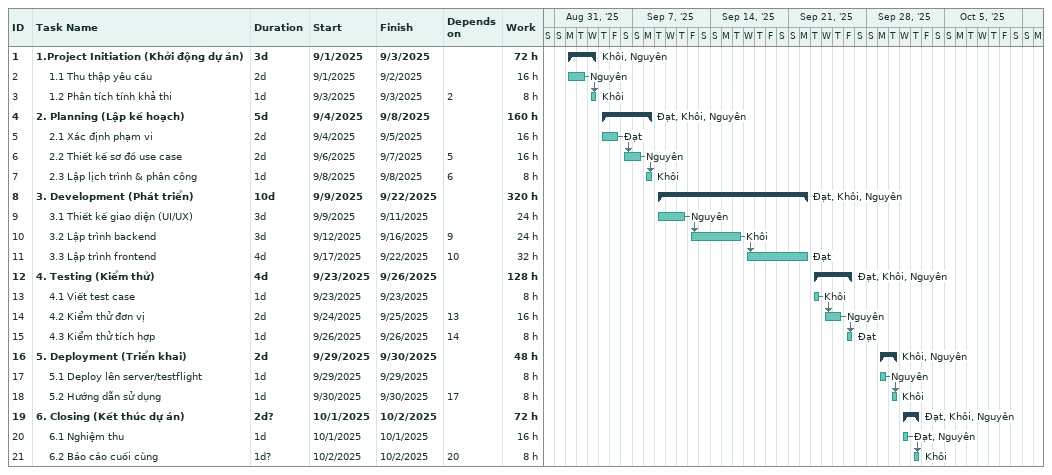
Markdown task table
| ID | Level | Task | Duration | Start | Finish | Predecessors | Resources | Work (h) |
|---|---|---|---|---|---|---|---|---|
| 1 | 1 | **1.Project Initiation (Khởi động dự án)** | 3d | 2025-09-01 | 2025-09-03 |  | Khôi, Nguyên | 72 |
| 2 | 2 | 1.1 Thu thập yêu cầu | 2d | 2025-09-01 | 2025-09-02 |  | Nguyên | 16 |
| 3 | 2 | 1.2 Phân tích tính khả thi | 1d | 2025-09-03 | 2025-09-03 | 2 | Khôi | 8 |
| 4 | 1 | **2. Planning (Lập kế hoạch)** | 5d | 2025-09-04 | 2025-09-08 |  | Đạt, Khôi, Nguyên | 160 |
| 5 | 2 | 2.1 Xác định phạm vi | 2d | 2025-09-04 | 2025-09-05 |  | Đạt | 16 |
| 6 | 2 | 2.2 Thiết kế sơ đồ use case | 2d | 2025-09-06 | 2025-09-07 | 5 | Nguyên | 16 |
| 7 | 2 | 2.3 Lập lịch trình & phân công | 1d | 2025-09-08 | 2025-09-08 | 6 | Khôi | 8 |
| 8 | 1 | **3. Development (Phát triển)** | 10d | 2025-09-09 | 2025-09-22 |  | Đạt, Khôi, Nguyên | 320 |
| 9 | 2 | 3.1 Thiết kế giao diện (UI/UX) | 3d | 2025-09-09 | 2025-09-11 |  | Nguyên | 24 |
| 10 | 2 | 3.2 Lập trình backend | 3d | 2025-09-12 | 2025-09-16 | 9 | Khôi | 24 |
| 11 | 2 | 3.3 Lập trình frontend | 4d | 2025-09-17 | 2025-09-22 | 10 | Đạt | 32 |
| 12 | 1 | **4. Testing (Kiểm thử)** | 4d | 2025-09-23 | 2025-09-26 |  | Đạt, Khôi, Nguyên | 128 |
| 13 | 2 | 4.1 Viết test case | 1d | 2025-09-23 | 2025-09-23 |  | Khôi | 8 |
| 14 | 2 | 4.2 Kiểm thử đơn vị | 2d | 2025-09-24 | 2025-09-25 | 13 | Nguyên | 16 |
| 15 | 2 | 4.3 Kiểm thử tích hợp | 1d | 2025-09-26 | 2025-09-26 | 14 | Đạt | 8 |
| 16 | 1 | **5. Deployment (Triển khai)** | 2d | 2025-09-29 | 2025-09-30 |  | Khôi, Nguyên | 48 |
| 17 | 2 | 5.1 Deploy lên server/testflight | 1d | 2025-09-29 | 2025-09-29 |  | Nguyên | 8 |
| 18 | 2 | 5.2 Hướng dẫn sử dụng | 1d | 2025-09-30 | 2025-09-30 | 17 | Khôi | 8 |
| 19 | 1 | **6. Closing (Kết thúc dự án)** | 2d? | 2025-10-01 | 2025-10-02 |  | Đạt, Khôi, Nguyên | 72 |
| 20 | 2 | 6.1 Nghiệm thu | 1d | 2025-10-01 | 2025-10-01 |  | Đạt, Nguyên | 16 |
| 21 | 2 | 6.2 Báo cáo cuối cùng | 1d? | 2025-10-02 | 2025-10-02 | 20 | Khôi | 8 |
